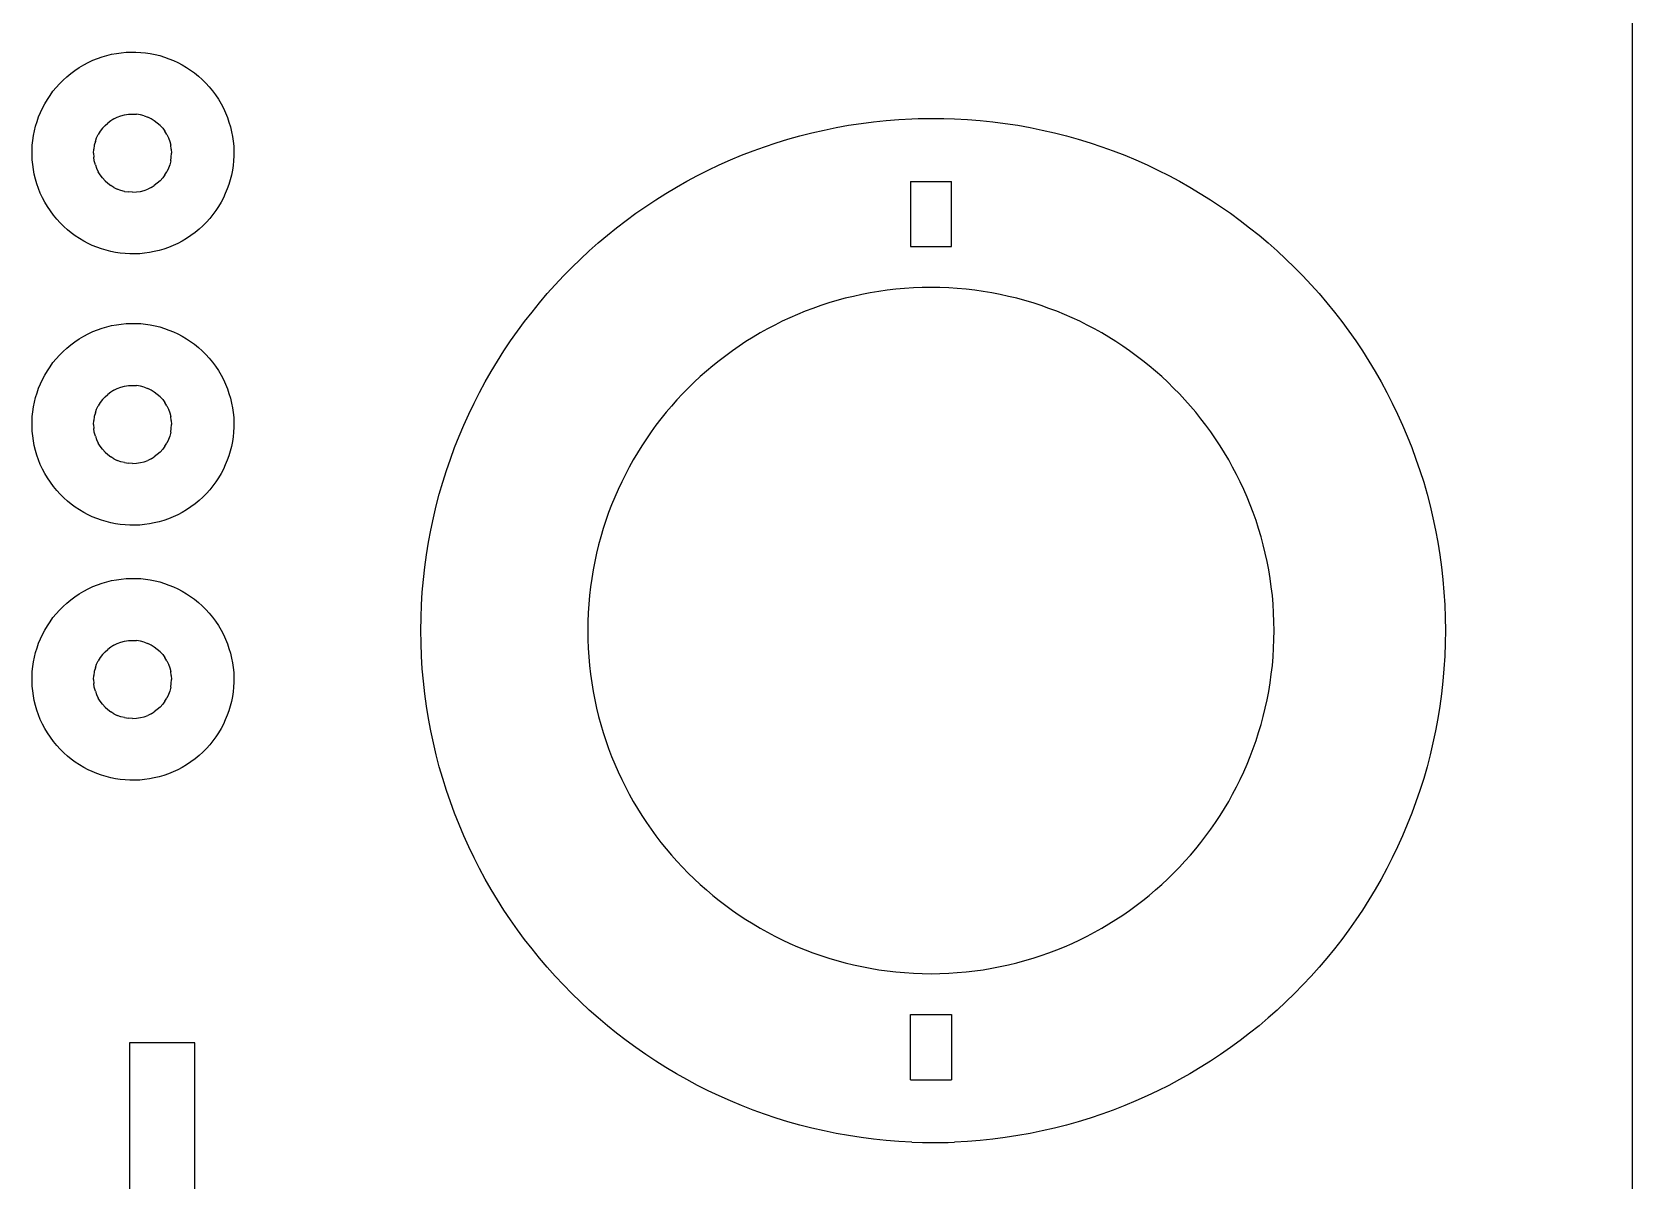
# Model space of a CAD drawing. Extents: x -322 to 322, y -250 to 250.
# Drawn here: x 200.2 to 322.5, y 59.4 to 147.2 of the extents above; entities that cross this region are included whole.
import ezdxf

# ---------------------------------------------------------------- set-up
doc = ezdxf.new("R2010")
doc.units = 0
doc.header["$MEASUREMENT"] = 0
doc.layers.get('0').update_dxf_attribs({"linetype": 'CONTINUOUS'})

msp = doc.modelspace()

# ---------------------------------------------------------------- linework, layer by layer
for p, q in [((322.5, 249.5), (322.5, -249.5)), ((206.24, 145.52), (206.61, 145.59)), ((206.61, 145.59), (206.98, 145.64)), ((206.98, 145.64), (207.35, 145.68)), ((207.35, 145.68), (207.73, 145.69)), ((207.73, 145.69), (208.1, 145.69)), ((208.1, 145.69), (208.47, 145.67)), ((208.47, 145.67), (208.84, 145.63)), ((208.84, 145.63), (209.2, 145.58)), ((203.44, 144.29), (203.77, 144.51)), ((203.77, 144.51), (204.11, 144.71)), ((204.11, 144.71), (204.45, 144.89)), ((204.45, 144.89), (204.8, 145.06)), ((204.8, 145.06), (205.16, 145.2)), ((205.16, 145.2), (205.52, 145.33)), ((205.52, 145.33), (205.88, 145.43)), ((205.88, 145.43), (206.24, 145.52)), ((209.2, 145.58), (209.57, 145.51)), ((209.57, 145.51), (209.93, 145.42)), ((209.93, 145.42), (210.28, 145.31)), ((210.28, 145.31), (210.63, 145.18)), ((210.63, 145.18), (210.97, 145.04)), ((210.97, 145.04), (211.31, 144.89)), ((211.31, 144.89), (211.64, 144.71)), ((211.64, 144.71), (211.97, 144.52)), ((211.97, 144.52), (212.28, 144.31)), ((202, 142.98), (202.26, 143.27)), ((202.26, 143.27), (202.53, 143.54)), ((202.53, 143.54), (202.82, 143.8)), ((202.82, 143.8), (203.12, 144.05)), ((203.12, 144.05), (203.44, 144.29)), ((212.28, 144.31), (212.59, 144.09)), ((212.59, 144.09), (212.88, 143.85)), ((212.88, 143.85), (213.17, 143.59)), ((213.17, 143.59), (213.44, 143.32)), ((213.44, 143.32), (213.7, 143.03)), ((201.14, 141.74), (201.33, 142.07)), ((201.33, 142.07), (201.54, 142.38)), ((201.54, 142.38), (201.76, 142.69)), ((201.76, 142.69), (202, 142.98)), ((213.7, 143.03), (213.95, 142.73)), ((213.95, 142.73), (214.19, 142.41)), ((214.19, 142.41), (214.41, 142.08)), ((214.41, 142.08), (214.61, 141.74)), ((200.54, 140.38), (200.66, 140.73)), ((200.66, 140.73), (200.81, 141.08)), ((200.81, 141.08), (200.96, 141.41)), ((200.96, 141.41), (201.14, 141.74)), ((206.42, 140.59), (206.68, 140.71)), ((206.68, 140.71), (206.96, 140.81)), ((206.96, 140.81), (207.24, 140.88)), ((207.24, 140.88), (207.54, 140.93)), ((207.54, 140.93), (207.84, 140.95)), ((207.84, 140.95), (208.15, 140.93)), ((208.45, 140.88), (208.15, 140.93)), ((208.73, 140.81), (208.45, 140.88)), ((208.73, 140.81), (209.01, 140.71)), ((209.27, 140.59), (209.01, 140.71)), ((214.61, 141.74), (214.79, 141.4)), ((214.79, 141.4), (214.96, 141.05)), ((214.96, 141.05), (215.1, 140.69)), ((200.27, 139.3), (200.34, 139.67)), ((200.34, 139.67), (200.43, 140.03)), ((200.43, 140.03), (200.54, 140.38)), ((205.37, 139.63), (205.22, 139.38)), ((205.54, 139.86), (205.37, 139.63)), ((205.54, 139.86), (205.74, 140.07)), ((205.74, 140.07), (205.95, 140.26)), ((206.18, 140.44), (205.95, 140.26)), ((206.42, 140.59), (206.18, 140.44)), ((209.51, 140.44), (209.27, 140.59)), ((209.74, 140.26), (209.51, 140.44)), ((209.95, 140.07), (209.74, 140.26)), ((210.15, 139.86), (209.95, 140.07)), ((210.15, 139.86), (210.32, 139.63)), ((210.47, 139.38), (210.32, 139.63)), ((215.1, 140.69), (215.22, 140.33)), ((215.22, 140.33), (215.33, 139.97)), ((215.33, 139.97), (215.42, 139.6)), ((215.42, 139.6), (215.49, 139.24)), ((258.87, 139.28), (259.79, 139.52)), ((259.79, 139.52), (260.72, 139.73)), ((260.72, 139.73), (261.65, 139.92)), ((261.65, 139.92), (262.6, 140.09)), ((262.6, 140.09), (263.55, 140.24)), ((263.55, 140.24), (264.51, 140.36)), ((264.51, 140.36), (265.47, 140.46)), ((265.47, 140.46), (266.45, 140.54)), ((266.45, 140.54), (267.43, 140.59)), ((267.43, 140.59), (267.91, 140.61)), ((267.91, 140.61), (268.89, 140.62)), ((268.89, 140.62), (269.88, 140.61)), ((269.88, 140.61), (270.7, 140.59)), ((270.7, 140.59), (271.68, 140.54)), ((271.68, 140.54), (272.66, 140.46)), ((272.66, 140.46), (273.62, 140.36)), ((273.62, 140.36), (274.58, 140.24)), ((274.58, 140.24), (275.53, 140.09)), ((275.53, 140.09), (276.48, 139.92)), ((276.48, 139.92), (277.41, 139.73)), ((277.41, 139.73), (278.34, 139.52)), ((278.34, 139.52), (279.26, 139.28)), ((200.16, 138.2), (200.18, 138.57)), ((200.18, 138.57), (200.22, 138.94)), ((200.22, 138.94), (200.27, 139.3)), ((204.86, 137.96), (204.88, 138.27)), ((204.92, 138.56), (204.88, 138.27)), ((205, 138.85), (204.92, 138.56)), ((205, 138.85), (205.1, 139.12)), ((205.1, 139.12), (205.22, 139.38)), ((210.47, 139.38), (210.59, 139.12)), ((210.59, 139.12), (210.69, 138.85)), ((210.69, 138.85), (210.77, 138.56)), ((210.81, 138.27), (210.77, 138.56)), ((210.81, 138.27), (210.83, 137.96)), ((215.49, 139.24), (215.54, 138.87)), ((215.54, 138.87), (215.58, 138.49)), ((215.58, 138.49), (215.59, 138.12)), ((255.29, 138.13), (256.17, 138.45)), ((256.17, 138.45), (257.06, 138.75)), ((257.06, 138.75), (257.96, 139.03)), ((257.96, 139.03), (258.87, 139.28)), ((279.26, 139.28), (280.16, 139.03)), ((280.16, 139.03), (281.06, 138.75)), ((281.06, 138.75), (281.95, 138.45)), ((281.95, 138.45), (282.84, 138.13)), ((200.16, 137.83), (200.16, 138.2)), ((200.17, 137.46), (200.16, 137.83)), ((200.21, 137.08), (200.17, 137.46)), ((200.26, 136.71), (200.21, 137.08)), ((204.86, 137.96), (204.88, 137.66)), ((204.92, 137.36), (204.88, 137.66)), ((205, 137.07), (204.92, 137.36)), ((205, 137.07), (205.1, 136.8)), ((210.69, 137.07), (210.59, 136.8)), ((210.77, 137.36), (210.69, 137.07)), ((210.77, 137.36), (210.81, 137.66)), ((210.81, 137.66), (210.83, 137.96)), ((215.57, 137.38), (215.53, 137.01)), ((215.59, 137.75), (215.57, 137.38)), ((215.59, 138.12), (215.59, 137.75)), ((251.87, 136.66), (252.71, 137.06)), ((252.71, 137.06), (253.56, 137.44)), ((253.56, 137.44), (254.42, 137.8)), ((254.42, 137.8), (255.29, 138.13)), ((282.84, 138.13), (283.71, 137.8)), ((283.71, 137.8), (284.57, 137.44)), ((284.57, 137.44), (285.42, 137.06)), ((285.42, 137.06), (286.25, 136.66)), ((200.33, 136.35), (200.26, 136.71)), ((200.42, 135.98), (200.33, 136.35)), ((200.52, 135.62), (200.42, 135.98)), ((205.1, 136.8), (205.22, 136.54)), ((205.37, 136.29), (205.22, 136.54)), ((205.54, 136.06), (205.37, 136.29)), ((205.54, 136.06), (205.74, 135.85)), ((205.74, 135.85), (205.95, 135.66)), ((209.95, 135.85), (209.74, 135.66)), ((209.95, 135.85), (210.15, 136.06)), ((210.32, 136.29), (210.15, 136.06)), ((210.32, 136.29), (210.47, 136.54)), ((210.59, 136.8), (210.47, 136.54)), ((215.31, 135.92), (215.21, 135.57)), ((215.4, 136.28), (215.31, 135.92)), ((215.48, 136.65), (215.4, 136.28)), ((215.53, 137.01), (215.48, 136.65)), ((249.43, 135.35), (250.23, 135.81)), ((250.23, 135.81), (251.05, 136.24)), ((251.05, 136.24), (251.87, 136.66)), ((267.33, 135.8), (270.46, 135.8)), ((267.33, 135.8), (267.33, 130.81)), ((270.46, 130.81), (270.46, 135.8)), ((286.25, 136.66), (287.08, 136.24)), ((287.08, 136.24), (287.9, 135.81)), ((287.9, 135.81), (288.7, 135.35)), ((200.65, 135.26), (200.52, 135.62)), ((200.79, 134.9), (200.65, 135.26)), ((200.96, 134.55), (200.79, 134.9)), ((205.95, 135.66), (206.18, 135.49)), ((206.42, 135.34), (206.18, 135.49)), ((206.42, 135.34), (206.68, 135.21)), ((206.96, 135.11), (206.68, 135.21)), ((207.24, 135.04), (206.96, 135.11)), ((207.24, 135.04), (207.54, 134.99)), ((207.84, 134.98), (207.54, 134.99)), ((207.84, 134.98), (208.15, 134.99)), ((208.15, 134.99), (208.45, 135.04)), ((208.45, 135.04), (208.73, 135.11)), ((208.73, 135.11), (209.01, 135.21)), ((209.27, 135.34), (209.01, 135.21)), ((209.27, 135.34), (209.51, 135.49)), ((209.74, 135.66), (209.51, 135.49)), ((214.94, 134.87), (214.79, 134.54)), ((215.08, 135.22), (214.94, 134.87)), ((215.21, 135.57), (215.08, 135.22)), ((247.85, 134.39), (248.63, 134.88)), ((248.63, 134.88), (249.43, 135.35)), ((288.7, 135.35), (289.49, 134.88)), ((289.49, 134.88), (290.27, 134.39)), ((201.14, 134.21), (200.96, 134.55)), ((201.34, 133.87), (201.14, 134.21)), ((201.56, 133.54), (201.34, 133.87)), ((201.8, 133.22), (201.56, 133.54)), ((214.21, 133.57), (213.99, 133.26)), ((214.42, 133.88), (214.21, 133.57)), ((214.61, 134.21), (214.42, 133.88)), ((214.79, 134.54), (214.61, 134.21)), ((245.59, 132.82), (246.33, 133.36)), ((246.33, 133.36), (247.09, 133.88)), ((247.09, 133.88), (247.85, 134.39)), ((290.27, 134.39), (291.04, 133.88)), ((291.04, 133.88), (291.79, 133.36)), ((291.79, 133.36), (292.54, 132.82)), ((202.05, 132.92), (201.8, 133.22)), ((202.31, 132.63), (202.05, 132.92)), ((202.58, 132.36), (202.31, 132.63)), ((202.87, 132.1), (202.58, 132.36)), ((212.93, 132.15), (212.63, 131.9)), ((213.22, 132.41), (212.93, 132.15)), ((213.49, 132.68), (213.22, 132.41)), ((213.75, 132.97), (213.49, 132.68)), ((213.99, 133.26), (213.75, 132.97)), ((244.15, 131.68), (244.86, 132.26)), ((244.86, 132.26), (245.59, 132.82)), ((292.54, 132.82), (293.26, 132.26)), ((293.26, 132.26), (293.98, 131.68)), ((203.16, 131.86), (202.87, 132.1)), ((203.47, 131.64), (203.16, 131.86)), ((203.78, 131.43), (203.47, 131.64)), ((204.11, 131.24), (203.78, 131.43)), ((204.44, 131.06), (204.11, 131.24)), ((204.77, 130.91), (204.44, 131.06)), ((211.3, 131.06), (210.95, 130.89)), ((211.64, 131.24), (211.3, 131.06)), ((211.98, 131.44), (211.64, 131.24)), ((212.31, 131.66), (211.98, 131.44)), ((212.63, 131.9), (212.31, 131.66)), ((242.76, 130.48), (243.45, 131.09)), ((243.45, 131.09), (244.15, 131.68)), ((293.98, 131.68), (294.68, 131.09)), ((294.68, 131.09), (295.36, 130.48)), ((205.12, 130.77), (204.77, 130.91)), ((205.47, 130.64), (205.12, 130.77)), ((205.82, 130.54), (205.47, 130.64)), ((206.18, 130.45), (205.82, 130.54)), ((206.55, 130.37), (206.18, 130.45)), ((206.91, 130.32), (206.55, 130.37)), ((207.28, 130.28), (206.91, 130.32)), ((207.65, 130.26), (207.28, 130.28)), ((208.02, 130.26), (207.65, 130.26)), ((208.39, 130.27), (208.02, 130.26)), ((208.76, 130.31), (208.39, 130.27)), ((209.14, 130.36), (208.76, 130.31)), ((209.5, 130.43), (209.14, 130.36)), ((209.87, 130.52), (209.5, 130.43)), ((210.23, 130.62), (209.87, 130.52)), ((210.59, 130.75), (210.23, 130.62)), ((210.95, 130.89), (210.59, 130.75)), ((241.44, 129.22), (242.09, 129.86)), ((242.09, 129.86), (242.76, 130.48)), ((267.33, 130.81), (270.46, 130.81)), ((295.36, 130.48), (296.03, 129.86)), ((296.03, 129.86), (296.69, 129.22)), ((240.17, 127.9), (240.8, 128.57)), ((240.8, 128.57), (241.44, 129.22)), ((296.69, 129.22), (297.33, 128.57)), ((297.33, 128.57), (297.96, 127.9)), ((239.56, 127.22), (240.17, 127.9)), ((264.25, 127.28), (263.61, 127.15)), ((264.9, 127.38), (264.25, 127.28)), ((265.55, 127.47), (264.9, 127.38)), ((266.21, 127.55), (265.55, 127.47)), ((266.88, 127.61), (266.21, 127.55)), ((267.55, 127.65), (266.88, 127.61)), ((268.22, 127.68), (267.55, 127.65)), ((268.9, 127.69), (268.22, 127.68)), ((269.57, 127.68), (268.9, 127.69)), ((270.25, 127.65), (269.57, 127.68)), ((270.91, 127.61), (270.25, 127.65)), ((271.58, 127.55), (270.91, 127.61)), ((272.24, 127.47), (271.58, 127.55)), ((272.89, 127.38), (272.24, 127.47)), ((273.54, 127.28), (272.89, 127.38)), ((274.18, 127.15), (273.54, 127.28)), ((297.96, 127.9), (298.57, 127.22)), ((238.39, 125.81), (238.96, 126.52)), ((238.96, 126.52), (239.56, 127.22)), ((259.87, 126.09), (259.28, 125.87)), ((260.48, 126.31), (259.87, 126.09)), ((261.09, 126.51), (260.48, 126.31)), ((261.71, 126.69), (261.09, 126.51)), ((262.34, 126.86), (261.71, 126.69)), ((262.97, 127.01), (262.34, 126.86)), ((263.61, 127.15), (262.97, 127.01)), ((274.82, 127.01), (274.18, 127.15)), ((275.45, 126.86), (274.82, 127.01)), ((276.08, 126.69), (275.45, 126.86)), ((276.7, 126.51), (276.08, 126.69)), ((277.31, 126.31), (276.7, 126.51)), ((277.92, 126.09), (277.31, 126.31)), ((278.52, 125.87), (277.92, 126.09)), ((298.57, 127.22), (299.16, 126.52)), ((299.16, 126.52), (299.74, 125.81)), ((206.24, 124.77), (206.61, 124.84)), ((206.61, 124.84), (206.98, 124.89)), ((206.98, 124.89), (207.35, 124.93)), ((207.35, 124.93), (207.73, 124.94)), ((207.73, 124.94), (208.1, 124.94)), ((208.1, 124.94), (208.47, 124.92)), ((208.47, 124.92), (208.84, 124.88)), ((208.84, 124.88), (209.2, 124.83)), ((209.2, 124.83), (209.57, 124.76)), ((237.28, 124.35), (237.82, 125.09)), ((237.82, 125.09), (238.39, 125.81)), ((256.95, 124.81), (256.39, 124.52)), ((257.52, 125.1), (256.95, 124.81)), ((258.1, 125.37), (257.52, 125.1)), ((258.68, 125.62), (258.1, 125.37)), ((259.28, 125.87), (258.68, 125.62)), ((279.11, 125.62), (278.52, 125.87)), ((279.69, 125.37), (279.11, 125.62)), ((280.27, 125.1), (279.69, 125.37)), ((280.84, 124.81), (280.27, 125.1)), ((281.4, 124.52), (280.84, 124.81)), ((299.74, 125.81), (300.3, 125.09)), ((300.3, 125.09), (300.85, 124.35)), ((203.44, 123.54), (203.77, 123.76)), ((203.77, 123.76), (204.11, 123.96)), ((204.11, 123.96), (204.45, 124.14)), ((204.45, 124.14), (204.8, 124.31)), ((204.8, 124.31), (205.16, 124.45)), ((205.16, 124.45), (205.52, 124.58)), ((205.52, 124.58), (205.88, 124.68)), ((205.88, 124.68), (206.24, 124.77)), ((209.57, 124.76), (209.93, 124.67)), ((209.93, 124.67), (210.28, 124.56)), ((210.28, 124.56), (210.63, 124.43)), ((210.63, 124.43), (210.97, 124.29)), ((210.97, 124.29), (211.31, 124.14)), ((211.31, 124.14), (211.64, 123.96)), ((211.64, 123.96), (211.97, 123.77)), ((211.97, 123.77), (212.28, 123.56)), ((236.24, 122.83), (236.75, 123.6)), ((236.75, 123.6), (237.28, 124.35)), ((255.29, 123.89), (254.75, 123.55)), ((255.84, 124.21), (255.29, 123.89)), ((256.39, 124.52), (255.84, 124.21)), ((281.95, 124.21), (281.4, 124.52)), ((282.5, 123.89), (281.95, 124.21)), ((283.04, 123.55), (282.5, 123.89)), ((300.85, 124.35), (301.38, 123.6)), ((301.38, 123.6), (301.89, 122.83)), ((202, 122.23), (202.26, 122.52)), ((202.26, 122.52), (202.53, 122.79)), ((202.53, 122.79), (202.82, 123.05)), ((202.82, 123.05), (203.12, 123.3)), ((203.12, 123.3), (203.44, 123.54)), ((212.28, 123.56), (212.59, 123.34)), ((212.59, 123.34), (212.88, 123.1)), ((212.88, 123.1), (213.17, 122.84)), ((213.17, 122.84), (213.44, 122.57)), ((213.44, 122.57), (213.7, 122.28)), ((235.75, 122.06), (236.24, 122.83)), ((253.2, 122.47), (252.7, 122.09)), ((253.71, 122.84), (253.2, 122.47)), ((254.23, 123.2), (253.71, 122.84)), ((254.75, 123.55), (254.23, 123.2)), ((283.56, 123.2), (283.04, 123.55)), ((284.08, 122.84), (283.56, 123.2)), ((284.59, 122.47), (284.08, 122.84)), ((285.09, 122.09), (284.59, 122.47)), ((301.89, 122.83), (302.38, 122.06)), ((201.14, 120.99), (201.33, 121.32)), ((201.33, 121.32), (201.54, 121.63)), ((201.54, 121.63), (201.76, 121.94)), ((201.76, 121.94), (202, 122.23)), ((213.7, 122.28), (213.95, 121.98)), ((213.95, 121.98), (214.19, 121.66)), ((214.19, 121.66), (214.41, 121.33)), ((214.41, 121.33), (214.61, 120.99)), ((234.82, 120.47), (235.27, 121.27)), ((235.27, 121.27), (235.75, 122.06)), ((251.73, 121.29), (251.25, 120.87)), ((252.21, 121.69), (251.73, 121.29)), ((252.7, 122.09), (252.21, 121.69)), ((285.58, 121.69), (285.09, 122.09)), ((286.06, 121.29), (285.58, 121.69)), ((286.54, 120.87), (286.06, 121.29)), ((302.38, 122.06), (302.86, 121.27)), ((302.86, 121.27), (303.31, 120.47)), ((200.54, 119.63), (200.66, 119.98)), ((200.66, 119.98), (200.81, 120.33)), ((200.81, 120.33), (200.96, 120.66)), ((200.96, 120.66), (201.14, 120.99)), ((206.42, 119.84), (206.68, 119.96)), ((206.68, 119.96), (206.96, 120.06)), ((206.96, 120.06), (207.24, 120.13)), ((207.24, 120.13), (207.54, 120.18)), ((207.54, 120.18), (207.84, 120.2)), ((207.84, 120.2), (208.15, 120.18)), ((208.45, 120.13), (208.15, 120.18)), ((208.73, 120.06), (208.45, 120.13)), ((208.73, 120.06), (209.01, 119.96)), ((209.27, 119.84), (209.01, 119.96)), ((214.61, 120.99), (214.79, 120.65)), ((214.79, 120.65), (214.96, 120.3)), ((214.96, 120.3), (215.1, 119.94)), ((215.1, 119.94), (215.22, 119.58)), ((234.38, 119.66), (234.82, 120.47)), ((250.34, 120), (249.9, 119.55)), ((250.79, 120.44), (250.34, 120)), ((251.25, 120.87), (250.79, 120.44)), ((287, 120.44), (286.54, 120.87)), ((287.45, 120), (287, 120.44)), ((287.89, 119.55), (287.45, 120)), ((303.31, 120.47), (303.75, 119.66)), ((200.27, 118.55), (200.34, 118.92)), ((200.34, 118.92), (200.43, 119.28)), ((200.43, 119.28), (200.54, 119.63)), ((205.37, 118.88), (205.22, 118.63)), ((205.54, 119.11), (205.37, 118.88)), ((205.54, 119.11), (205.74, 119.32)), ((205.74, 119.32), (205.95, 119.51)), ((206.18, 119.69), (205.95, 119.51)), ((206.42, 119.84), (206.18, 119.69)), ((209.51, 119.69), (209.27, 119.84)), ((209.74, 119.51), (209.51, 119.69)), ((209.95, 119.32), (209.74, 119.51)), ((210.15, 119.11), (209.95, 119.32)), ((210.15, 119.11), (210.32, 118.88)), ((210.47, 118.63), (210.32, 118.88)), ((215.22, 119.58), (215.33, 119.22)), ((215.33, 119.22), (215.42, 118.85)), ((215.42, 118.85), (215.49, 118.49)), ((233.56, 118), (233.96, 118.84)), ((233.96, 118.84), (234.38, 119.66)), ((249.47, 119.09), (249.06, 118.62)), ((249.9, 119.55), (249.47, 119.09)), ((288.32, 119.09), (287.89, 119.55)), ((288.73, 118.62), (288.32, 119.09)), ((303.75, 119.66), (304.17, 118.84)), ((304.17, 118.84), (304.57, 118)), ((200.16, 117.45), (200.18, 117.82)), ((200.18, 117.82), (200.22, 118.19)), ((200.22, 118.19), (200.27, 118.55)), ((204.86, 117.21), (204.88, 117.52)), ((204.92, 117.81), (204.88, 117.52)), ((205, 118.1), (204.92, 117.81)), ((205, 118.1), (205.1, 118.37)), ((205.1, 118.37), (205.22, 118.63)), ((210.47, 118.63), (210.59, 118.37)), ((210.59, 118.37), (210.69, 118.1)), ((210.69, 118.1), (210.77, 117.81)), ((210.81, 117.52), (210.77, 117.81)), ((210.81, 117.52), (210.83, 117.21)), ((215.49, 118.49), (215.54, 118.12)), ((215.54, 118.12), (215.58, 117.74)), ((215.58, 117.74), (215.59, 117.37)), ((233.17, 117.16), (233.56, 118)), ((248.25, 117.65), (247.87, 117.15)), ((248.65, 118.14), (248.25, 117.65)), ((249.06, 118.62), (248.65, 118.14)), ((289.14, 118.14), (288.73, 118.62)), ((289.54, 117.65), (289.14, 118.14)), ((289.92, 117.15), (289.54, 117.65)), ((304.57, 118), (304.95, 117.16)), ((200.16, 117.08), (200.16, 117.45)), ((200.17, 116.71), (200.16, 117.08)), ((200.21, 116.33), (200.17, 116.71)), ((200.26, 115.96), (200.21, 116.33)), ((204.86, 117.21), (204.88, 116.91)), ((204.92, 116.61), (204.88, 116.91)), ((205, 116.32), (204.92, 116.61)), ((205, 116.32), (205.1, 116.05)), ((210.69, 116.32), (210.59, 116.05)), ((210.77, 116.61), (210.69, 116.32)), ((210.77, 116.61), (210.81, 116.91)), ((210.81, 116.91), (210.83, 117.21)), ((215.53, 116.26), (215.48, 115.9)), ((215.57, 116.63), (215.53, 116.26)), ((215.59, 117), (215.57, 116.63)), ((215.59, 117.37), (215.59, 117)), ((232.47, 115.44), (232.81, 116.31)), ((232.81, 116.31), (233.17, 117.16)), ((247.5, 116.64), (247.14, 116.12)), ((247.87, 117.15), (247.5, 116.64)), ((290.29, 116.64), (289.92, 117.15)), ((290.65, 116.12), (290.29, 116.64)), ((304.95, 117.16), (305.32, 116.31)), ((305.32, 116.31), (305.66, 115.44)), ((200.33, 115.6), (200.26, 115.96)), ((200.42, 115.23), (200.33, 115.6)), ((200.52, 114.87), (200.42, 115.23)), ((205.1, 116.05), (205.22, 115.79)), ((205.37, 115.54), (205.22, 115.79)), ((205.54, 115.31), (205.37, 115.54)), ((205.54, 115.31), (205.74, 115.1)), ((205.74, 115.1), (205.95, 114.91)), ((209.95, 115.1), (209.74, 114.91)), ((209.95, 115.1), (210.15, 115.31)), ((210.32, 115.54), (210.15, 115.31)), ((210.32, 115.54), (210.47, 115.79)), ((210.59, 116.05), (210.47, 115.79)), ((215.31, 115.17), (215.21, 114.82)), ((215.4, 115.53), (215.31, 115.17)), ((215.48, 115.9), (215.4, 115.53)), ((232.15, 114.57), (232.47, 115.44)), ((246.46, 115.05), (246.13, 114.51)), ((246.79, 115.59), (246.46, 115.05)), ((247.14, 116.12), (246.79, 115.59)), ((291, 115.59), (290.65, 116.12)), ((291.33, 115.05), (291, 115.59)), ((291.66, 114.51), (291.33, 115.05)), ((305.66, 115.44), (305.98, 114.57)), ((200.65, 114.51), (200.52, 114.87)), ((200.79, 114.15), (200.65, 114.51)), ((200.96, 113.8), (200.79, 114.15)), ((201.14, 113.46), (200.96, 113.8)), ((205.95, 114.91), (206.18, 114.74)), ((206.42, 114.59), (206.18, 114.74)), ((206.42, 114.59), (206.68, 114.46)), ((206.96, 114.36), (206.68, 114.46)), ((207.24, 114.29), (206.96, 114.36)), ((207.24, 114.29), (207.54, 114.24)), ((207.84, 114.23), (207.54, 114.24)), ((207.84, 114.23), (208.15, 114.24)), ((208.15, 114.24), (208.45, 114.29)), ((208.45, 114.29), (208.73, 114.36)), ((208.73, 114.36), (209.01, 114.46)), ((209.27, 114.59), (209.01, 114.46)), ((209.27, 114.59), (209.51, 114.74)), ((209.74, 114.91), (209.51, 114.74)), ((214.79, 113.79), (214.61, 113.46)), ((214.94, 114.12), (214.79, 113.79)), ((215.08, 114.47), (214.94, 114.12)), ((215.21, 114.82), (215.08, 114.47)), ((231.84, 113.68), (232.15, 114.57)), ((245.83, 113.95), (245.53, 113.39)), ((246.13, 114.51), (245.83, 113.95)), ((291.96, 113.95), (291.66, 114.51)), ((292.26, 113.39), (291.96, 113.95)), ((305.98, 114.57), (306.28, 113.68)), ((201.34, 113.12), (201.14, 113.46)), ((201.56, 112.79), (201.34, 113.12)), ((201.8, 112.47), (201.56, 112.79)), ((214.21, 112.82), (213.99, 112.51)), ((214.42, 113.13), (214.21, 112.82)), ((214.61, 113.46), (214.42, 113.13)), ((231.3, 111.89), (231.56, 112.79)), ((231.56, 112.79), (231.84, 113.68)), ((245.25, 112.82), (244.98, 112.25)), ((245.53, 113.39), (245.25, 112.82)), ((292.54, 112.82), (292.26, 113.39)), ((292.81, 112.25), (292.54, 112.82)), ((306.28, 113.68), (306.57, 112.79)), ((306.57, 112.79), (306.83, 111.89)), ((202.05, 112.17), (201.8, 112.47)), ((202.31, 111.88), (202.05, 112.17)), ((202.58, 111.61), (202.31, 111.88)), ((202.87, 111.35), (202.58, 111.61)), ((203.16, 111.11), (202.87, 111.35)), ((212.93, 111.4), (212.63, 111.15)), ((213.22, 111.66), (212.93, 111.4)), ((213.49, 111.93), (213.22, 111.66)), ((213.75, 112.22), (213.49, 111.93)), ((213.99, 112.51), (213.75, 112.22)), ((231.06, 110.98), (231.3, 111.89)), ((244.72, 111.66), (244.48, 111.07)), ((244.98, 112.25), (244.72, 111.66)), ((293.07, 111.66), (292.81, 112.25)), ((293.31, 111.07), (293.07, 111.66)), ((306.83, 111.89), (307.07, 110.98)), ((203.47, 110.89), (203.16, 111.11)), ((203.78, 110.68), (203.47, 110.89)), ((204.11, 110.49), (203.78, 110.68)), ((204.44, 110.31), (204.11, 110.49)), ((204.77, 110.16), (204.44, 110.31)), ((205.12, 110.02), (204.77, 110.16)), ((210.95, 110.14), (210.59, 110)), ((211.3, 110.31), (210.95, 110.14)), ((211.64, 110.49), (211.3, 110.31)), ((211.98, 110.69), (211.64, 110.49)), ((212.31, 110.91), (211.98, 110.69)), ((212.63, 111.15), (212.31, 110.91)), ((230.85, 110.06), (231.06, 110.98)), ((244.25, 110.47), (244.04, 109.86)), ((244.48, 111.07), (244.25, 110.47)), ((293.54, 110.47), (293.31, 111.07)), ((293.75, 109.86), (293.54, 110.47)), ((307.07, 110.98), (307.28, 110.06)), ((205.47, 109.89), (205.12, 110.02)), ((205.82, 109.79), (205.47, 109.89)), ((206.18, 109.7), (205.82, 109.79)), ((206.55, 109.62), (206.18, 109.7)), ((206.91, 109.57), (206.55, 109.62)), ((207.28, 109.53), (206.91, 109.57)), ((207.65, 109.51), (207.28, 109.53)), ((208.02, 109.51), (207.65, 109.51)), ((208.39, 109.52), (208.02, 109.51)), ((208.76, 109.56), (208.39, 109.52)), ((209.14, 109.61), (208.76, 109.56)), ((209.5, 109.68), (209.14, 109.61)), ((209.87, 109.77), (209.5, 109.68)), ((210.23, 109.87), (209.87, 109.77)), ((210.59, 110), (210.23, 109.87)), ((230.48, 108.2), (230.65, 109.13)), ((230.65, 109.13), (230.85, 110.06)), ((243.84, 109.25), (243.65, 108.63)), ((244.04, 109.86), (243.84, 109.25)), ((293.95, 109.25), (293.75, 109.86)), ((294.14, 108.63), (293.95, 109.25)), ((307.28, 110.06), (307.48, 109.13)), ((307.48, 109.13), (307.65, 108.2)), ((230.32, 107.25), (230.48, 108.2)), ((243.48, 108.01), (243.33, 107.37)), ((243.65, 108.63), (243.48, 108.01)), ((294.31, 108.01), (294.14, 108.63)), ((294.46, 107.37), (294.31, 108.01)), ((307.65, 108.2), (307.8, 107.25)), ((230.19, 106.3), (230.32, 107.25)), ((243.19, 106.74), (243.07, 106.09)), ((243.33, 107.37), (243.19, 106.74)), ((294.6, 106.74), (294.46, 107.37)), ((294.72, 106.09), (294.6, 106.74)), ((307.8, 107.25), (307.93, 106.3)), ((205.88, 105.18), (206.24, 105.27)), ((206.24, 105.27), (206.61, 105.34)), ((206.61, 105.34), (206.98, 105.39)), ((206.98, 105.39), (207.35, 105.43)), ((207.35, 105.43), (207.73, 105.44)), ((207.73, 105.44), (208.1, 105.44)), ((208.1, 105.44), (208.47, 105.42)), ((208.47, 105.42), (208.84, 105.38)), ((208.84, 105.38), (209.2, 105.33)), ((209.2, 105.33), (209.57, 105.26)), ((209.57, 105.26), (209.93, 105.17)), ((230, 104.38), (230.09, 105.35)), ((230.09, 105.35), (230.19, 106.3)), ((242.96, 105.44), (242.87, 104.79)), ((243.07, 106.09), (242.96, 105.44)), ((294.83, 105.44), (294.72, 106.09)), ((294.92, 104.79), (294.83, 105.44)), ((307.93, 106.3), (308.04, 105.35)), ((308.04, 105.35), (308.12, 104.38)), ((203.12, 103.8), (203.44, 104.04)), ((203.44, 104.04), (203.77, 104.26)), ((203.77, 104.26), (204.11, 104.46)), ((204.11, 104.46), (204.45, 104.64)), ((204.45, 104.64), (204.8, 104.81)), ((204.8, 104.81), (205.16, 104.95)), ((205.16, 104.95), (205.52, 105.08)), ((205.52, 105.08), (205.88, 105.18)), ((209.93, 105.17), (210.28, 105.06)), ((210.28, 105.06), (210.63, 104.93)), ((210.63, 104.93), (210.97, 104.79)), ((210.97, 104.79), (211.31, 104.64)), ((211.31, 104.64), (211.64, 104.46)), ((211.64, 104.46), (211.97, 104.27)), ((211.97, 104.27), (212.28, 104.06)), ((212.28, 104.06), (212.59, 103.84)), ((229.95, 103.42), (230, 104.38)), ((242.79, 104.13), (242.74, 103.47)), ((242.87, 104.79), (242.79, 104.13)), ((295, 104.13), (294.92, 104.79)), ((295.06, 103.47), (295, 104.13)), ((308.12, 104.38), (308.18, 103.42)), ((202, 102.73), (202.26, 103.02)), ((202.26, 103.02), (202.53, 103.29)), ((202.53, 103.29), (202.82, 103.55)), ((202.82, 103.55), (203.12, 103.8)), ((212.59, 103.84), (212.88, 103.6)), ((212.88, 103.6), (213.17, 103.34)), ((213.17, 103.34), (213.44, 103.07)), ((213.44, 103.07), (213.7, 102.78)), ((213.7, 102.78), (213.95, 102.48)), ((229.91, 102.44), (229.95, 103.42)), ((242.69, 102.8), (242.67, 102.13)), ((242.74, 103.47), (242.69, 102.8)), ((295.1, 102.8), (295.06, 103.47)), ((295.12, 102.13), (295.1, 102.8)), ((308.18, 103.42), (308.22, 102.44)), ((201.14, 101.49), (201.33, 101.82)), ((201.33, 101.82), (201.54, 102.13)), ((201.54, 102.13), (201.76, 102.44)), ((201.76, 102.44), (202, 102.73)), ((213.95, 102.48), (214.19, 102.16)), ((214.19, 102.16), (214.41, 101.83)), ((214.41, 101.83), (214.61, 101.49)), ((229.9, 101.46), (229.91, 102.44)), ((242.67, 102.13), (242.66, 101.45)), ((295.13, 101.45), (295.12, 102.13)), ((308.22, 102.44), (308.23, 101.46)), ((200.54, 100.13), (200.66, 100.48)), ((200.66, 100.48), (200.81, 100.83)), ((200.81, 100.83), (200.96, 101.16)), ((200.96, 101.16), (201.14, 101.49)), ((206.42, 100.34), (206.18, 100.19)), ((206.42, 100.34), (206.68, 100.46)), ((206.68, 100.46), (206.96, 100.56)), ((206.96, 100.56), (207.24, 100.63)), ((207.24, 100.63), (207.54, 100.68)), ((207.54, 100.68), (207.84, 100.7)), ((207.84, 100.7), (208.15, 100.68)), ((208.45, 100.63), (208.15, 100.68)), ((208.73, 100.56), (208.45, 100.63)), ((208.73, 100.56), (209.01, 100.46)), ((209.27, 100.34), (209.01, 100.46)), ((209.51, 100.19), (209.27, 100.34)), ((214.61, 101.49), (214.79, 101.15)), ((214.79, 101.15), (214.96, 100.8)), ((214.96, 100.8), (215.1, 100.44)), ((215.1, 100.44), (215.22, 100.08)), ((229.91, 100.48), (229.9, 101.46)), ((229.95, 99.5), (229.91, 100.48)), ((242.66, 101.45), (242.67, 100.77)), ((242.67, 100.77), (242.69, 100.1)), ((295.1, 100.1), (295.12, 100.77)), ((295.12, 100.77), (295.13, 101.45)), ((308.22, 100.48), (308.18, 99.5)), ((308.23, 101.46), (308.22, 100.48)), ((200.27, 99.05), (200.34, 99.42)), ((200.34, 99.42), (200.43, 99.78)), ((200.43, 99.78), (200.54, 100.13)), ((205.1, 98.87), (205.22, 99.13)), ((205.37, 99.38), (205.22, 99.13)), ((205.54, 99.61), (205.37, 99.38)), ((205.54, 99.61), (205.74, 99.82)), ((205.74, 99.82), (205.95, 100.01)), ((206.18, 100.19), (205.95, 100.01)), ((209.74, 100.01), (209.51, 100.19)), ((209.95, 99.82), (209.74, 100.01)), ((210.15, 99.61), (209.95, 99.82)), ((210.15, 99.61), (210.32, 99.38)), ((210.47, 99.13), (210.32, 99.38)), ((210.47, 99.13), (210.59, 98.87)), ((215.22, 100.08), (215.33, 99.72)), ((215.33, 99.72), (215.42, 99.35)), ((215.42, 99.35), (215.49, 98.99)), ((230, 98.53), (229.95, 99.5)), ((242.69, 100.1), (242.74, 99.43)), ((242.74, 99.43), (242.79, 98.77)), ((295, 98.77), (295.06, 99.43)), ((295.06, 99.43), (295.1, 100.1)), ((308.18, 99.5), (308.12, 98.53)), ((200.16, 97.95), (200.18, 98.32)), ((200.16, 97.58), (200.16, 97.95)), ((200.18, 98.32), (200.22, 98.69)), ((200.22, 98.69), (200.27, 99.05)), ((204.86, 97.71), (204.88, 98.02)), ((204.92, 98.31), (204.88, 98.02)), ((205, 98.6), (204.92, 98.31)), ((205, 98.6), (205.1, 98.87)), ((210.59, 98.87), (210.69, 98.6)), ((210.69, 98.6), (210.77, 98.31)), ((210.81, 98.02), (210.77, 98.31)), ((210.81, 98.02), (210.83, 97.71)), ((215.49, 98.99), (215.54, 98.62)), ((215.54, 98.62), (215.58, 98.24)), ((215.58, 98.24), (215.59, 97.87)), ((230.09, 97.57), (230, 98.53)), ((242.79, 98.77), (242.87, 98.11)), ((242.87, 98.11), (242.96, 97.45)), ((294.83, 97.45), (294.92, 98.11)), ((294.92, 98.11), (295, 98.77)), ((308.12, 98.53), (308.04, 97.57)), ((200.17, 97.21), (200.16, 97.58)), ((200.21, 96.83), (200.17, 97.21)), ((200.26, 96.46), (200.21, 96.83)), ((204.86, 97.71), (204.88, 97.41)), ((204.92, 97.11), (204.88, 97.41)), ((205, 96.82), (204.92, 97.11)), ((205, 96.82), (205.1, 96.55)), ((210.69, 96.82), (210.59, 96.55)), ((210.77, 97.11), (210.69, 96.82)), ((210.77, 97.11), (210.81, 97.41)), ((210.81, 97.41), (210.83, 97.71)), ((215.53, 96.76), (215.48, 96.4)), ((215.57, 97.13), (215.53, 96.76)), ((215.59, 97.5), (215.57, 97.13)), ((215.59, 97.87), (215.59, 97.5)), ((230.19, 96.61), (230.09, 97.57)), ((242.96, 97.45), (243.07, 96.8)), ((243.07, 96.8), (243.19, 96.16)), ((294.6, 96.16), (294.72, 96.8)), ((294.72, 96.8), (294.83, 97.45)), ((308.04, 97.57), (307.93, 96.61)), ((200.33, 96.1), (200.26, 96.46)), ((200.42, 95.73), (200.33, 96.1)), ((200.52, 95.37), (200.42, 95.73)), ((205.1, 96.55), (205.22, 96.29)), ((205.37, 96.04), (205.22, 96.29)), ((205.54, 95.81), (205.37, 96.04)), ((205.54, 95.81), (205.74, 95.6)), ((205.74, 95.6), (205.95, 95.41)), ((209.95, 95.6), (209.74, 95.41)), ((209.95, 95.6), (210.15, 95.81)), ((210.32, 96.04), (210.15, 95.81)), ((210.32, 96.04), (210.47, 96.29)), ((210.59, 96.55), (210.47, 96.29)), ((215.31, 95.67), (215.21, 95.32)), ((215.4, 96.03), (215.31, 95.67)), ((215.48, 96.4), (215.4, 96.03)), ((230.32, 95.66), (230.19, 96.61)), ((230.48, 94.72), (230.32, 95.66)), ((243.19, 96.16), (243.33, 95.52)), ((243.33, 95.52), (243.48, 94.89)), ((294.31, 94.89), (294.46, 95.52)), ((294.46, 95.52), (294.6, 96.16)), ((307.8, 95.66), (307.65, 94.72)), ((307.93, 96.61), (307.8, 95.66)), ((200.65, 95.01), (200.52, 95.37)), ((200.79, 94.65), (200.65, 95.01)), ((200.96, 94.3), (200.79, 94.65)), ((201.14, 93.96), (200.96, 94.3)), ((205.95, 95.41), (206.18, 95.24)), ((206.42, 95.09), (206.18, 95.24)), ((206.42, 95.09), (206.68, 94.96)), ((206.96, 94.86), (206.68, 94.96)), ((207.24, 94.79), (206.96, 94.86)), ((207.24, 94.79), (207.54, 94.74)), ((207.84, 94.73), (207.54, 94.74)), ((207.84, 94.73), (208.15, 94.74)), ((208.15, 94.74), (208.45, 94.79)), ((208.45, 94.79), (208.73, 94.86)), ((208.73, 94.86), (209.01, 94.96)), ((209.27, 95.09), (209.01, 94.96)), ((209.27, 95.09), (209.51, 95.24)), ((209.74, 95.41), (209.51, 95.24)), ((214.79, 94.29), (214.61, 93.96)), ((214.94, 94.62), (214.79, 94.29)), ((215.08, 94.97), (214.94, 94.62)), ((215.21, 95.32), (215.08, 94.97)), ((230.65, 93.79), (230.48, 94.72)), ((243.48, 94.89), (243.65, 94.27)), ((243.65, 94.27), (243.84, 93.65)), ((293.95, 93.65), (294.14, 94.27)), ((294.14, 94.27), (294.31, 94.89)), ((307.65, 94.72), (307.48, 93.79)), ((201.34, 93.62), (201.14, 93.96)), ((201.56, 93.29), (201.34, 93.62)), ((201.8, 92.97), (201.56, 93.29)), ((213.99, 93.01), (213.75, 92.72)), ((214.21, 93.32), (213.99, 93.01)), ((214.42, 93.63), (214.21, 93.32)), ((214.61, 93.96), (214.42, 93.63)), ((230.85, 92.86), (230.65, 93.79)), ((243.84, 93.65), (244.04, 93.03)), ((244.04, 93.03), (244.25, 92.43)), ((293.54, 92.43), (293.75, 93.03)), ((293.75, 93.03), (293.95, 93.65)), ((307.48, 93.79), (307.28, 92.86)), ((202.05, 92.67), (201.8, 92.97)), ((202.31, 92.38), (202.05, 92.67)), ((202.58, 92.11), (202.31, 92.38)), ((202.87, 91.85), (202.58, 92.11)), ((203.16, 91.61), (202.87, 91.85)), ((212.93, 91.9), (212.63, 91.65)), ((213.22, 92.16), (212.93, 91.9)), ((213.49, 92.43), (213.22, 92.16)), ((213.75, 92.72), (213.49, 92.43)), ((231.06, 91.94), (230.85, 92.86)), ((231.3, 91.03), (231.06, 91.94)), ((244.25, 92.43), (244.48, 91.83)), ((244.48, 91.83), (244.72, 91.24)), ((293.07, 91.24), (293.31, 91.83)), ((293.31, 91.83), (293.54, 92.43)), ((307.07, 91.94), (306.83, 91.03)), ((307.28, 92.86), (307.07, 91.94)), ((203.47, 91.39), (203.16, 91.61)), ((203.78, 91.18), (203.47, 91.39)), ((204.11, 90.99), (203.78, 91.18)), ((204.44, 90.81), (204.11, 90.99)), ((204.77, 90.66), (204.44, 90.81)), ((205.12, 90.52), (204.77, 90.66)), ((210.95, 90.64), (210.59, 90.5)), ((211.3, 90.81), (210.95, 90.64)), ((211.64, 90.99), (211.3, 90.81)), ((211.98, 91.19), (211.64, 90.99)), ((212.31, 91.41), (211.98, 91.19)), ((212.63, 91.65), (212.31, 91.41)), ((231.56, 90.13), (231.3, 91.03)), ((244.72, 91.24), (244.98, 90.65)), ((244.98, 90.65), (245.25, 90.07)), ((292.54, 90.07), (292.81, 90.65)), ((292.81, 90.65), (293.07, 91.24)), ((306.83, 91.03), (306.57, 90.13)), ((205.47, 90.39), (205.12, 90.52)), ((205.82, 90.29), (205.47, 90.39)), ((206.18, 90.2), (205.82, 90.29)), ((206.55, 90.12), (206.18, 90.2)), ((206.91, 90.07), (206.55, 90.12)), ((207.28, 90.03), (206.91, 90.07)), ((207.65, 90.01), (207.28, 90.03)), ((208.02, 90.01), (207.65, 90.01)), ((208.39, 90.02), (208.02, 90.01)), ((208.76, 90.06), (208.39, 90.02)), ((209.14, 90.11), (208.76, 90.06)), ((209.5, 90.18), (209.14, 90.11)), ((209.87, 90.27), (209.5, 90.18)), ((210.23, 90.37), (209.87, 90.27)), ((210.59, 90.5), (210.23, 90.37)), ((231.84, 89.23), (231.56, 90.13)), ((245.25, 90.07), (245.53, 89.5)), ((245.53, 89.5), (245.83, 88.94)), ((291.96, 88.94), (292.26, 89.5)), ((292.26, 89.5), (292.54, 90.07)), ((306.57, 90.13), (306.28, 89.23)), ((232.15, 88.35), (231.84, 89.23)), ((232.47, 87.48), (232.15, 88.35)), ((245.83, 88.94), (246.13, 88.39)), ((246.13, 88.39), (246.46, 87.84)), ((291.33, 87.84), (291.66, 88.39)), ((291.66, 88.39), (291.96, 88.94)), ((305.98, 88.35), (305.66, 87.48)), ((306.28, 89.23), (305.98, 88.35)), ((232.81, 86.61), (232.47, 87.48)), ((246.46, 87.84), (246.79, 87.31)), ((246.79, 87.31), (247.14, 86.78)), ((290.65, 86.78), (291, 87.31)), ((291, 87.31), (291.33, 87.84)), ((305.66, 87.48), (305.32, 86.61)), ((233.17, 85.76), (232.81, 86.61)), ((233.56, 84.91), (233.17, 85.76)), ((247.14, 86.78), (247.5, 86.26)), ((247.5, 86.26), (247.87, 85.75)), ((247.87, 85.75), (248.25, 85.25)), ((289.54, 85.25), (289.92, 85.75)), ((289.92, 85.75), (290.29, 86.26)), ((290.29, 86.26), (290.65, 86.78)), ((304.95, 85.76), (304.57, 84.91)), ((305.32, 86.61), (304.95, 85.76)), ((233.96, 84.08), (233.56, 84.91)), ((248.25, 85.25), (248.65, 84.76)), ((248.65, 84.76), (249.06, 84.28)), ((288.73, 84.28), (289.14, 84.76)), ((289.14, 84.76), (289.54, 85.25)), ((304.57, 84.91), (304.17, 84.08)), ((234.38, 83.26), (233.96, 84.08)), ((234.82, 82.45), (234.38, 83.26)), ((249.06, 84.28), (249.47, 83.81)), ((249.47, 83.81), (249.9, 83.35)), ((249.9, 83.35), (250.34, 82.9)), ((287.45, 82.9), (287.89, 83.35)), ((287.89, 83.35), (288.32, 83.81)), ((288.32, 83.81), (288.73, 84.28)), ((303.75, 83.26), (303.31, 82.45)), ((304.17, 84.08), (303.75, 83.26)), ((235.27, 81.65), (234.82, 82.45)), ((250.34, 82.9), (250.79, 82.46)), ((250.79, 82.46), (251.25, 82.03)), ((251.25, 82.03), (251.73, 81.61)), ((286.06, 81.61), (286.54, 82.03)), ((286.54, 82.03), (287, 82.46)), ((287, 82.46), (287.45, 82.9)), ((303.31, 82.45), (302.86, 81.65)), ((235.75, 80.86), (235.27, 81.65)), ((236.24, 80.08), (235.75, 80.86)), ((251.73, 81.61), (252.21, 81.2)), ((252.21, 81.2), (252.7, 80.81)), ((252.7, 80.81), (253.2, 80.42)), ((284.59, 80.42), (285.09, 80.81)), ((285.09, 80.81), (285.58, 81.2)), ((285.58, 81.2), (286.06, 81.61)), ((302.38, 80.86), (301.89, 80.08)), ((302.86, 81.65), (302.38, 80.86)), ((236.75, 79.32), (236.24, 80.08)), ((253.2, 80.42), (253.71, 80.05)), ((253.71, 80.05), (254.23, 79.69)), ((254.23, 79.69), (254.75, 79.35)), ((283.04, 79.35), (283.56, 79.69)), ((283.56, 79.69), (284.08, 80.05)), ((284.08, 80.05), (284.59, 80.42)), ((301.89, 80.08), (301.38, 79.32)), ((237.28, 78.57), (236.75, 79.32)), ((237.82, 77.83), (237.28, 78.57)), ((254.75, 79.35), (255.29, 79.01)), ((255.29, 79.01), (255.84, 78.69)), ((255.84, 78.69), (256.39, 78.38)), ((256.39, 78.38), (256.95, 78.08)), ((280.84, 78.08), (281.4, 78.38)), ((281.4, 78.38), (281.95, 78.69)), ((281.95, 78.69), (282.5, 79.01)), ((282.5, 79.01), (283.04, 79.35)), ((300.85, 78.57), (300.3, 77.83)), ((301.38, 79.32), (300.85, 78.57)), ((238.39, 77.11), (237.82, 77.83)), ((238.96, 76.4), (238.39, 77.11)), ((256.95, 78.08), (257.52, 77.8)), ((257.52, 77.8), (258.1, 77.53)), ((258.1, 77.53), (258.68, 77.27)), ((258.68, 77.27), (259.28, 77.03)), ((278.52, 77.03), (279.11, 77.27)), ((279.11, 77.27), (279.69, 77.53)), ((279.69, 77.53), (280.27, 77.8)), ((280.27, 77.8), (280.84, 78.08)), ((299.74, 77.11), (299.16, 76.4)), ((300.3, 77.83), (299.74, 77.11)), ((239.56, 75.7), (238.96, 76.4)), ((259.28, 77.03), (259.87, 76.8)), ((259.87, 76.8), (260.48, 76.59)), ((260.48, 76.59), (261.09, 76.39)), ((261.09, 76.39), (261.71, 76.21)), ((261.71, 76.21), (262.34, 76.04)), ((262.34, 76.04), (262.97, 75.88)), ((262.97, 75.88), (263.61, 75.75)), ((274.18, 75.75), (274.82, 75.88)), ((274.82, 75.88), (275.45, 76.04)), ((275.45, 76.04), (276.08, 76.21)), ((276.08, 76.21), (276.7, 76.39)), ((276.7, 76.39), (277.31, 76.59)), ((277.31, 76.59), (277.92, 76.8)), ((277.92, 76.8), (278.52, 77.03)), ((299.16, 76.4), (298.57, 75.7)), ((240.17, 75.02), (239.56, 75.7)), ((240.8, 74.35), (240.17, 75.02)), ((263.61, 75.75), (264.25, 75.62)), ((264.25, 75.62), (264.9, 75.51)), ((264.9, 75.51), (265.55, 75.42)), ((265.55, 75.42), (266.21, 75.35)), ((266.21, 75.35), (266.88, 75.29)), ((266.88, 75.29), (267.55, 75.25)), ((267.55, 75.25), (268.22, 75.22)), ((268.22, 75.22), (268.9, 75.21)), ((268.9, 75.21), (269.57, 75.22)), ((269.57, 75.22), (270.25, 75.25)), ((270.25, 75.25), (270.91, 75.29)), ((270.91, 75.29), (271.58, 75.35)), ((271.58, 75.35), (272.24, 75.42)), ((272.24, 75.42), (272.89, 75.51)), ((272.89, 75.51), (273.54, 75.62)), ((273.54, 75.62), (274.18, 75.75)), ((297.96, 75.02), (297.33, 74.35)), ((298.57, 75.7), (297.96, 75.02)), ((241.44, 73.7), (240.8, 74.35)), ((242.09, 73.06), (241.44, 73.7)), ((296.69, 73.7), (296.03, 73.06)), ((297.33, 74.35), (296.69, 73.7)), ((242.76, 72.43), (242.09, 73.06)), ((243.45, 71.83), (242.76, 72.43)), ((295.36, 72.43), (294.68, 71.83)), ((296.03, 73.06), (295.36, 72.43)), ((244.15, 71.23), (243.45, 71.83)), ((244.86, 70.66), (244.15, 71.23)), ((267.33, 67.09), (267.33, 72.09)), ((267.33, 72.09), (270.46, 72.09)), ((270.46, 72.09), (270.46, 67.09)), ((293.98, 71.23), (293.26, 70.66)), ((294.68, 71.83), (293.98, 71.23)), ((212.6, 69.91), (207.6, 69.91)), ((207.6, 69.91), (207.6, 25.31)), ((212.6, 25.31), (212.6, 69.91)), ((245.59, 70.1), (244.86, 70.66)), ((246.33, 69.56), (245.59, 70.1)), ((292.54, 70.1), (291.79, 69.56)), ((293.26, 70.66), (292.54, 70.1)), ((247.09, 69.03), (246.33, 69.56)), ((247.85, 68.52), (247.09, 69.03)), ((248.63, 68.03), (247.85, 68.52)), ((290.27, 68.52), (289.49, 68.03)), ((291.04, 69.03), (290.27, 68.52)), ((291.79, 69.56), (291.04, 69.03)), ((249.43, 67.56), (248.63, 68.03)), ((250.23, 67.11), (249.43, 67.56)), ((288.7, 67.56), (287.9, 67.11)), ((289.49, 68.03), (288.7, 67.56)), ((251.05, 66.67), (250.23, 67.11)), ((251.87, 66.26), (251.05, 66.67)), ((252.71, 65.86), (251.87, 66.26)), ((267.33, 67.09), (270.46, 67.09)), ((286.25, 66.26), (285.42, 65.86)), ((287.08, 66.67), (286.25, 66.26)), ((287.9, 67.11), (287.08, 66.67)), ((253.56, 65.48), (252.71, 65.86)), ((254.42, 65.12), (253.56, 65.48)), ((255.29, 64.78), (254.42, 65.12)), ((283.71, 65.12), (282.84, 64.78)), ((284.57, 65.48), (283.71, 65.12)), ((285.42, 65.86), (284.57, 65.48)), ((256.17, 64.46), (255.29, 64.78)), ((257.06, 64.17), (256.17, 64.46)), ((257.96, 63.89), (257.06, 64.17)), ((258.87, 63.63), (257.96, 63.89)), ((259.79, 63.4), (258.87, 63.63)), ((279.26, 63.63), (278.34, 63.4)), ((280.16, 63.89), (279.26, 63.63)), ((281.06, 64.17), (280.16, 63.89)), ((281.95, 64.46), (281.06, 64.17)), ((282.84, 64.78), (281.95, 64.46)), ((260.72, 63.19), (259.79, 63.4)), ((261.65, 62.99), (260.72, 63.19)), ((262.6, 62.83), (261.65, 62.99)), ((263.55, 62.68), (262.6, 62.83)), ((264.51, 62.56), (263.55, 62.68)), ((265.47, 62.46), (264.51, 62.56)), ((266.45, 62.38), (265.47, 62.46)), ((272.66, 62.46), (271.68, 62.38)), ((273.62, 62.56), (272.66, 62.46)), ((274.58, 62.68), (273.62, 62.56)), ((275.53, 62.83), (274.58, 62.68)), ((276.48, 62.99), (275.53, 62.83)), ((277.41, 63.19), (276.48, 62.99)), ((278.34, 63.4), (277.41, 63.19)), ((267.43, 62.33), (266.45, 62.38)), ((267.43, 62.33), (268.25, 62.31)), ((268.25, 62.31), (269.23, 62.3)), ((269.23, 62.3), (270.21, 62.31)), ((270.21, 62.31), (270.7, 62.33)), ((271.68, 62.38), (270.7, 62.33))]:
    msp.add_line(p, q)

doc.saveas('drawing.dxf')
